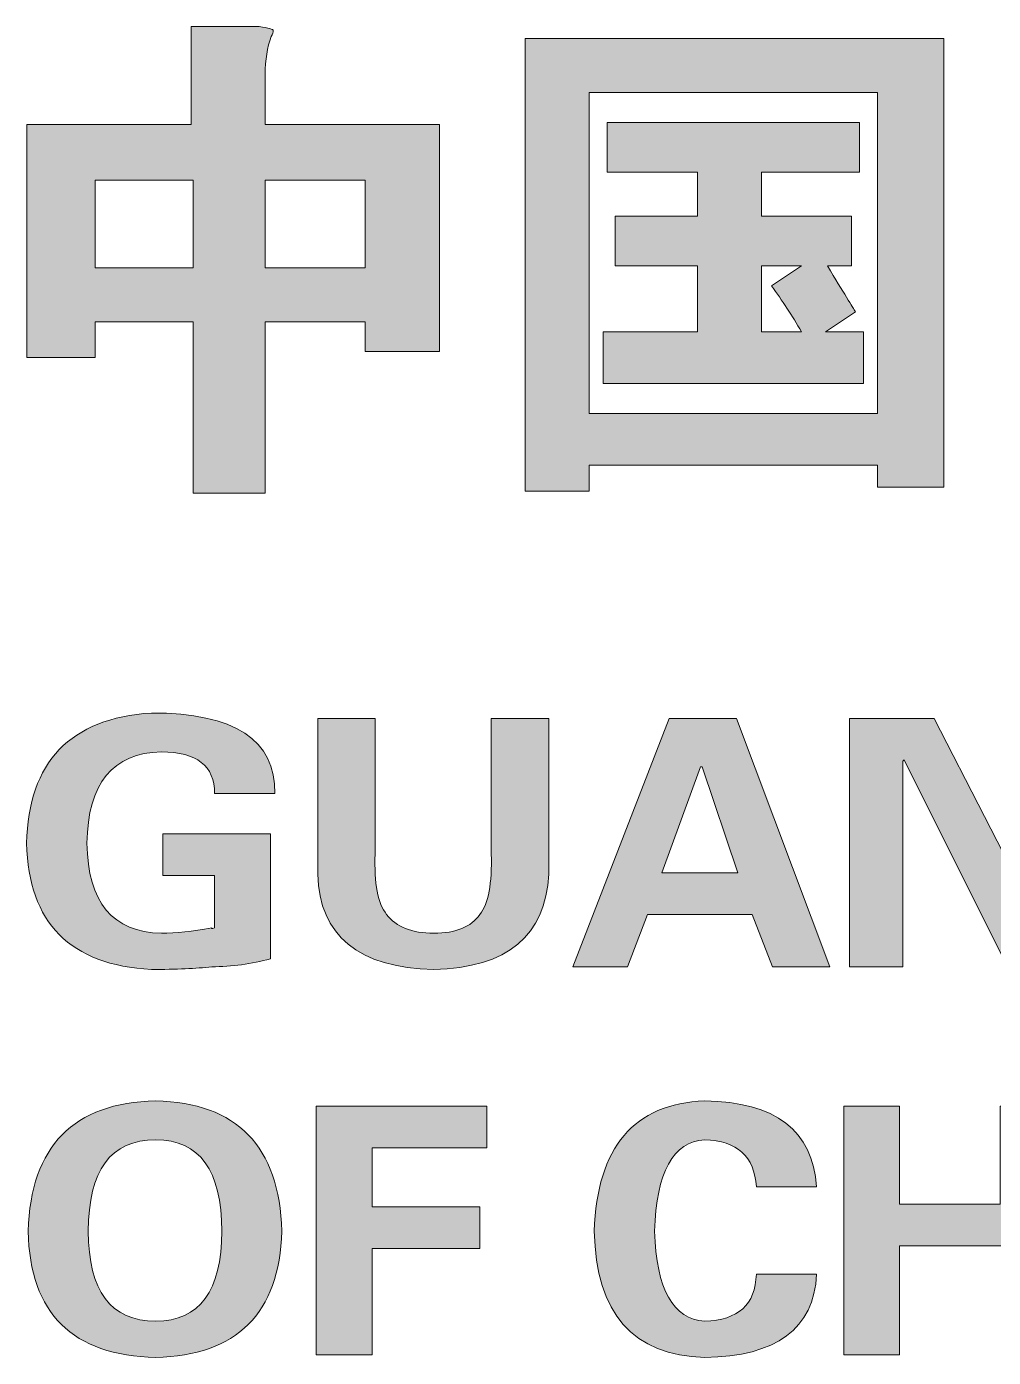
# Model space of a CAD drawing. Extents: x 38792 to 68517, y 3084 to 24109.
# Drawn here: x 60567.5 to 60866.2, y 5088.3 to 5499.4 of the extents above; entities that cross this region are included whole.
import ezdxf
from ezdxf.enums import TextEntityAlignment as Align

# ---------------------------------------------------------------- set-up
doc = ezdxf.new("R2010")
doc.units = 0
doc.header["$LTSCALE"] = 300
doc.header["$MEASUREMENT"] = 0
doc.layers.get('0').update_dxf_attribs({"color": 8, "linetype": 'CONTINUOUS'})
doc.layers.add('CON2', color=8, linetype='CONTINUOUS')
doc.styles.add('TK', font='geditxt.shx', dxfattribs={"width": 0.75, "bigfont": 'hztxt1.shx'})

# ---------------------------------------------------------------- blocks, each defined once
blk = doc.blocks.new('LOGO_CEEC_2014')
h = blk.add_hatch(color=256)
h.paths.add_polyline_path([(33.3443, 9.1184), (32.7259, 9.1184), (32.7259, 8.5762), (33.3443, 8.5762)], flags=16)
h.paths.add_polyline_path([(31.6743, 8.5762), (32.2805, 8.5762), (32.2805, 9.1184), (31.6743, 9.1184)], flags=16)
edge = h.paths.add_edge_path()
edge.add_spline(control_points=[(31.2536, 9.4632), (31.2536, 9.4632), (32.2681, 9.4632), (32.2681, 9.4632), (32.2681, 9.4632), (32.2681, 10.067), (32.2681, 10.067), (32.5156, 10.067), (32.6558, 10.067), (32.6886, 10.067), (32.7464, 10.0588), (32.7754, 10.0506), (32.7754, 10.0423), (32.7754, 10.0341), (32.7711, 10.0218), (32.7628, 10.0054), (32.7382, 9.9396), (32.7259, 9.8616), (32.7259, 9.7712), (32.7259, 9.7712), (32.7259, 9.4632), (32.7259, 9.4632), (32.7259, 9.4632), (33.802, 9.4632), (33.802, 9.4632), (33.802, 9.4632), (33.802, 8.0586), (33.802, 8.0586), (33.802, 8.0586), (33.3443, 8.0586), (33.3443, 8.0586), (33.3443, 8.0586), (33.3443, 8.2435), (33.3443, 8.2435), (33.3443, 8.2435), (32.7259, 8.2435), (32.7259, 8.2435), (32.7259, 8.2435), (32.7259, 7.1837), (32.7259, 7.1837), (32.7259, 7.1837), (32.2805, 7.1837), (32.2805, 7.1837), (32.2805, 7.1837), (32.2805, 8.2435), (32.2805, 8.2435), (32.2805, 8.2435), (31.6743, 8.2435), (31.6743, 8.2435), (31.6743, 8.2435), (31.6743, 8.0217), (31.6743, 8.0217), (31.6743, 8.0217), (31.2536, 8.0217), (31.2536, 8.0217), (31.2536, 8.0217), (31.2536, 9.4632), (31.2536, 9.4632)], knot_values=[0, 0, 0, 0, 1, 1, 1, 2, 2, 2, 3, 3, 3, 4, 4, 4, 5, 5, 5, 6, 6, 6, 7, 7, 7, 8, 8, 8, 9, 9, 9, 10, 10, 10, 11, 11, 11, 12, 12, 12, 13, 13, 13, 14, 14, 14, 15, 15, 15, 16, 16, 16, 17, 17, 17, 18, 18, 18, 19, 19, 19, 19], degree=3, periodic=0)
h = blk.add_hatch(color=256)
edge = h.paths.add_edge_path(flags=0)
edge.add_spline(control_points=[(36.0399, 8.5885), (36.0399, 8.5885), (35.7924, 8.5885), (35.7924, 8.5885), (35.7924, 8.5885), (35.7924, 8.1819), (35.7924, 8.1819), (35.7924, 8.1819), (36.0399, 8.1819), (36.0399, 8.1819), (35.9821, 8.2805), (35.9203, 8.3747), (35.8543, 8.4653), (35.8543, 8.4653), (36.0399, 8.5885), (36.0399, 8.5885)], knot_values=[0, 0, 0, 0, 1, 1, 1, 2, 2, 2, 3, 3, 3, 4, 4, 4, 5, 5, 5, 5], degree=3, periodic=0)
edge = h.paths.add_edge_path(flags=0)
edge.add_spline(control_points=[(35.3965, 8.8966), (35.3965, 8.8966), (35.3965, 9.1677), (35.3965, 9.1677), (35.3965, 9.1677), (34.84, 9.1677), (34.84, 9.1677), (34.84, 9.1677), (34.84, 9.4755), (34.84, 9.4755), (34.84, 9.4755), (36.3988, 9.4755), (36.3988, 9.4755), (36.3988, 9.4755), (36.3988, 9.1677), (36.3988, 9.1677), (36.3988, 9.1677), (35.7924, 9.1677), (35.7924, 9.1677), (35.7924, 9.1677), (35.7924, 8.8966), (35.7924, 8.8966), (35.7924, 8.8966), (36.3492, 8.8966), (36.3492, 8.8966), (36.3492, 8.8966), (36.3492, 8.5885), (36.3492, 8.5885), (36.3492, 8.5885), (36.2009, 8.5885), (36.2009, 8.5885), (36.2997, 8.424), (36.3572, 8.3297), (36.3739, 8.3051), (36.3739, 8.3051), (36.1883, 8.1819), (36.1883, 8.1819), (36.1883, 8.1819), (36.4234, 8.1819), (36.4234, 8.1819), (36.4234, 8.1819), (36.4234, 7.8615), (36.4234, 7.8615), (36.4234, 7.8615), (34.8151, 7.8615), (34.8151, 7.8615), (34.8151, 7.8615), (34.8151, 8.1819), (34.8151, 8.1819), (34.8151, 8.1819), (35.3965, 8.1819), (35.3965, 8.1819), (35.3965, 8.1819), (35.3965, 8.5885), (35.3965, 8.5885), (35.3965, 8.5885), (34.8893, 8.5885), (34.8893, 8.5885), (34.8893, 8.5885), (34.8893, 8.8966), (34.8893, 8.8966), (34.8893, 8.8966), (35.3965, 8.8966), (35.3965, 8.8966)], knot_values=[0, 0, 0, 0, 1, 1, 1, 2, 2, 2, 3, 3, 3, 4, 4, 4, 5, 5, 5, 6, 6, 6, 7, 7, 7, 8, 8, 8, 9, 9, 9, 10, 10, 10, 11, 11, 11, 12, 12, 12, 13, 13, 13, 14, 14, 14, 15, 15, 15, 16, 16, 16, 17, 17, 17, 18, 18, 18, 19, 19, 19, 20, 20, 20, 21, 21, 21, 21], degree=3, periodic=0)
h.paths.add_polyline_path([(34.7286, 9.6603), (34.7286, 7.6766), (36.5099, 7.6766), (36.5099, 9.6603)], flags=16)
h.paths.add_polyline_path([(34.3327, 9.993), (36.9184, 9.993), (36.9184, 7.2207), (36.5099, 7.2207), (36.5099, 7.3563), (34.7286, 7.3563), (34.7286, 7.1961), (34.3327, 7.1961)])
h = blk.add_hatch(color=256)
edge = h.paths.add_edge_path()
edge.add_spline(control_points=[(45.5786, 4.8222), (45.5786, 4.8222), (45.5786, 5.0791), (45.5786, 5.0791), (45.5786, 5.0791), (46.2435, 5.0791), (46.2435, 5.0791), (46.2435, 5.0791), (46.2435, 4.3077), (46.2435, 4.3077), (46.1252, 4.2746), (46.0043, 4.2579), (45.88, 4.2579), (45.7856, 4.2468), (45.6613, 4.2412), (45.5078, 4.2412), (45.0054, 4.2689), (44.7481, 4.5287), (44.7363, 5.0211), (44.7481, 5.5243), (45.0054, 5.7928), (45.5078, 5.8259), (46.022, 5.8259), (46.2759, 5.6601), (46.2702, 5.3282), (46.2702, 5.3282), (45.8977, 5.3282), (45.8977, 5.3282), (45.8977, 5.4996), (45.7884, 5.5854), (45.5696, 5.5854), (45.2683, 5.5797), (45.1145, 5.3916), (45.1088, 5.0211), (45.1145, 4.6561), (45.2683, 4.4707), (45.5696, 4.4653), (45.6585, 4.4653), (45.7617, 4.4764), (45.88, 4.4984), (45.8741, 4.4928), (45.88, 4.4928), (45.8977, 4.4984), (45.8977, 4.4984), (45.8977, 4.8222), (45.8977, 4.8222), (45.8977, 4.8222), (45.5786, 4.8222), (45.5786, 4.8222)], knot_values=[0, 0, 0, 0, 1, 1, 1, 2, 2, 2, 3, 3, 3, 4, 4, 4, 5, 5, 5, 6, 6, 6, 7, 7, 7, 8, 8, 8, 9, 9, 9, 10, 10, 10, 11, 11, 11, 12, 12, 12, 13, 13, 13, 14, 14, 14, 15, 15, 15, 16, 16, 16, 16], degree=3, periodic=0)
h.paths.add_polyline_path([(44.055, 4.2579), (43.4165, 5.5356), (43.4078, 5.5274), (43.4078, 4.2579), (43.0797, 4.2579), (43.0797, 5.7928), (43.6029, 5.7928), (44.2234, 4.5814), (44.2321, 4.5898), (44.2321, 5.7928), (44.5602, 5.7928), (44.5602, 4.2579)])
edge = h.paths.add_edge_path(flags=16)
edge.add_spline(control_points=[(41.6798, 5.0211), (41.6798, 4.6507), (41.8187, 4.4653), (42.0965, 4.4653), (42.3683, 4.4653), (42.5044, 4.6507), (42.5044, 5.0211), (42.5044, 5.3972), (42.3683, 5.5854), (42.0965, 5.5854), (41.8187, 5.5854), (41.6798, 5.3972), (41.6798, 5.0211)], knot_values=[0, 0, 0, 0, 1, 1, 1, 2, 2, 2, 3, 3, 3, 4, 4, 4, 4], degree=3, periodic=0)
edge = h.paths.add_edge_path()
edge.add_spline(control_points=[(41.3076, 5.0211), (41.3253, 5.5466), (41.5882, 5.8149), (42.0965, 5.8259), (42.5989, 5.8149), (42.8589, 5.5466), (42.8766, 5.0211), (42.8589, 4.5123), (42.5989, 4.2525), (42.0965, 4.2412), (41.5823, 4.2525), (41.3194, 4.5123), (41.3076, 5.0211)], knot_values=[0, 0, 0, 0, 1, 1, 1, 2, 2, 2, 3, 3, 3, 4, 4, 4, 4], degree=3, periodic=0)
edge = h.paths.add_edge_path(flags=16)
edge.add_spline(control_points=[(40.1207, 4.5151), (40.1207, 4.5151), (40.3069, 4.5151), (40.3069, 4.5151), (40.6319, 4.5038), (40.7915, 4.6728), (40.7856, 5.0211), (40.7915, 5.3751), (40.6319, 5.5466), (40.3069, 5.5356), (40.3069, 5.5356), (40.1207, 5.5356), (40.1207, 5.5356), (40.1207, 5.5356), (40.1207, 4.5151), (40.1207, 4.5151)], knot_values=[0, 0, 0, 0, 1, 1, 1, 2, 2, 2, 3, 3, 3, 4, 4, 4, 5, 5, 5, 5], degree=3, periodic=0)
edge = h.paths.add_edge_path()
edge.add_spline(control_points=[(39.7749, 5.7928), (39.7749, 5.7928), (40.3336, 5.7928), (40.3336, 5.7928), (40.8773, 5.7872), (41.152, 5.5299), (41.1579, 5.0211), (41.152, 4.5177), (40.8773, 4.2633), (40.3336, 4.2579), (40.3336, 4.2579), (39.7749, 4.2579), (39.7749, 4.2579), (39.7749, 4.2579), (39.7749, 5.7928), (39.7749, 5.7928)], knot_values=[0, 0, 0, 0, 1, 1, 1, 2, 2, 2, 3, 3, 3, 4, 4, 4, 5, 5, 5, 5], degree=3, periodic=0)
edge = h.paths.add_edge_path()
edge.add_spline(control_points=[(38.8361, 4.8222), (38.8361, 4.8222), (38.8361, 5.0791), (38.8361, 5.0791), (38.8361, 5.0791), (39.501, 5.0791), (39.501, 5.0791), (39.501, 5.0791), (39.501, 4.3077), (39.501, 4.3077), (39.3827, 4.2746), (39.2617, 4.2579), (39.1375, 4.2579), (39.043, 4.2468), (38.9188, 4.2412), (38.7652, 4.2412), (38.2628, 4.2689), (38.0056, 4.5287), (37.9938, 5.0211), (38.0056, 5.5243), (38.2628, 5.7928), (38.7652, 5.8259), (39.2795, 5.8259), (39.5334, 5.6601), (39.5277, 5.3282), (39.5277, 5.3282), (39.1552, 5.3282), (39.1552, 5.3282), (39.1552, 5.4996), (39.0458, 5.5854), (38.8271, 5.5854), (38.5257, 5.5797), (38.3719, 5.3916), (38.3663, 5.0211), (38.3719, 4.6561), (38.5257, 4.4707), (38.8271, 4.4653), (38.9159, 4.4653), (39.0191, 4.4764), (39.1375, 4.4984), (39.1316, 4.4928), (39.1375, 4.4928), (39.1552, 4.4984), (39.1552, 4.4984), (39.1552, 4.8222), (39.1552, 4.8222), (39.1552, 4.8222), (38.8361, 4.8222), (38.8361, 4.8222)], knot_values=[0, 0, 0, 0, 1, 1, 1, 2, 2, 2, 3, 3, 3, 4, 4, 4, 5, 5, 5, 6, 6, 6, 7, 7, 7, 8, 8, 8, 9, 9, 9, 10, 10, 10, 11, 11, 11, 12, 12, 12, 13, 13, 13, 14, 14, 14, 15, 15, 15, 16, 16, 16, 16], degree=3, periodic=0)
h.paths.add_polyline_path([(37.3125, 4.2579), (36.674, 5.5356), (36.6653, 5.5274), (36.6653, 4.2579), (36.3372, 4.2579), (36.3372, 5.7928), (36.8604, 5.7928), (37.4809, 4.5814), (37.4896, 4.5898), (37.4896, 5.7928), (37.8177, 5.7928), (37.8177, 4.2579)])
h.paths.add_polyline_path([(35.6469, 4.8386), (35.4253, 5.494), (35.4163, 5.494), (35.177, 4.8386)], flags=16)
h.paths.add_polyline_path([(34.6274, 4.2579), (35.2212, 5.7928), (35.6379, 5.7928), (36.2142, 4.2579), (35.8597, 4.2579), (35.7354, 4.5814), (35.0882, 4.5814), (34.9642, 4.2579)])
edge = h.paths.add_edge_path()
edge.add_spline(control_points=[(34.4775, 5.7928), (34.4775, 5.7928), (34.4775, 4.8304), (34.4775, 4.8304), (34.4598, 4.4486), (34.2233, 4.2525), (33.7682, 4.2412), (33.3012, 4.2525), (33.0619, 4.4486), (33.0501, 4.8304), (33.0501, 4.8304), (33.0501, 5.7928), (33.0501, 5.7928), (33.0501, 5.7928), (33.4046, 5.7928), (33.4046, 5.7928), (33.4046, 5.7928), (33.4046, 4.9549), (33.4046, 4.9549), (33.3987, 4.7724), (33.4226, 4.6478), (33.4758, 4.5814), (33.5348, 4.5038), (33.6321, 4.4653), (33.7682, 4.4653), (33.9042, 4.4653), (33.9987, 4.5038), (34.0518, 4.5814), (34.1052, 4.6478), (34.1286, 4.7724), (34.123, 4.9549), (34.123, 4.9549), (34.123, 5.7928), (34.123, 5.7928), (34.123, 5.7928), (34.4775, 5.7928), (34.4775, 5.7928)], knot_values=[0, 0, 0, 0, 1, 1, 1, 2, 2, 2, 3, 3, 3, 4, 4, 4, 5, 5, 5, 6, 6, 6, 7, 7, 7, 8, 8, 8, 9, 9, 9, 10, 10, 10, 11, 11, 11, 12, 12, 12, 12], degree=3, periodic=0)
edge = h.paths.add_edge_path()
edge.add_spline(control_points=[(32.0938, 4.8222), (32.0938, 4.8222), (32.0938, 5.0791), (32.0938, 5.0791), (32.0938, 5.0791), (32.7587, 5.0791), (32.7587, 5.0791), (32.7587, 5.0791), (32.7587, 4.3077), (32.7587, 4.3077), (32.6404, 4.2746), (32.5195, 4.2579), (32.3952, 4.2579), (32.3007, 4.2468), (32.1765, 4.2412), (32.023, 4.2412), (31.5206, 4.2689), (31.2633, 4.5287), (31.2515, 5.0211), (31.2633, 5.5243), (31.5206, 5.7928), (32.023, 5.8259), (32.5372, 5.8259), (32.7911, 5.6601), (32.7854, 5.3282), (32.7854, 5.3282), (32.4129, 5.3282), (32.4129, 5.3282), (32.4129, 5.4996), (32.3036, 5.5854), (32.0848, 5.5854), (31.7834, 5.5797), (31.6297, 5.3916), (31.624, 5.0211), (31.6297, 4.6561), (31.7834, 4.4707), (32.0848, 4.4653), (32.1737, 4.4653), (32.2769, 4.4764), (32.3952, 4.4984), (32.3893, 4.4928), (32.3952, 4.4928), (32.4129, 4.4984), (32.4129, 4.4984), (32.4129, 4.8222), (32.4129, 4.8222), (32.4129, 4.8222), (32.0938, 4.8222), (32.0938, 4.8222)], knot_values=[0, 0, 0, 0, 1, 1, 1, 2, 2, 2, 3, 3, 3, 4, 4, 4, 5, 5, 5, 6, 6, 6, 7, 7, 7, 8, 8, 8, 9, 9, 9, 10, 10, 10, 11, 11, 11, 12, 12, 12, 13, 13, 13, 14, 14, 14, 15, 15, 15, 16, 16, 16, 16], degree=3, periodic=0)
h = blk.add_hatch(color=256)
h.paths.add_polyline_path([(33.0414, 1.8611), (33.0414, 3.3961), (34.0963, 3.3961), (34.0963, 3.1388), (33.3869, 3.1388), (33.3869, 2.7738), (34.0518, 2.7738), (34.0518, 2.5165), (33.3869, 2.5165), (33.3869, 1.8611)])
edge = h.paths.add_edge_path(flags=16)
edge.add_spline(control_points=[(31.6328, 2.6244), (31.6328, 2.2539), (31.7716, 2.0686), (32.0494, 2.0686), (32.3213, 2.0686), (32.4573, 2.2539), (32.4573, 2.6244), (32.4573, 3.0005), (32.3213, 3.1886), (32.0494, 3.1886), (31.7716, 3.1886), (31.6328, 3.0005), (31.6328, 2.6244)], knot_values=[0, 0, 0, 0, 1, 1, 1, 2, 2, 2, 3, 3, 3, 4, 4, 4, 4], degree=3, periodic=0)
edge = h.paths.add_edge_path()
edge.add_spline(control_points=[(31.2605, 2.6244), (31.2782, 3.1499), (31.5411, 3.4182), (32.0494, 3.4292), (32.5518, 3.4182), (32.8119, 3.1499), (32.8296, 2.6244), (32.8119, 2.1155), (32.5518, 1.8557), (32.0494, 1.8444), (31.5352, 1.8557), (31.2723, 2.1155), (31.2605, 2.6244)], knot_values=[0, 0, 0, 0, 1, 1, 1, 2, 2, 2, 3, 3, 3, 4, 4, 4, 4], degree=3, periodic=0)
h = blk.add_hatch(color=256)
h.paths.add_polyline_path([(41.076, 2.4418), (40.8544, 3.0973), (40.8455, 3.0973), (40.6062, 2.4418)], flags=16)
h.paths.add_polyline_path([(40.0566, 1.8611), (40.6504, 3.3961), (41.067, 3.3961), (41.6434, 1.8611), (41.2888, 1.8611), (41.1646, 2.1846), (40.5174, 2.1846), (40.3934, 1.8611)])
h.paths.add_polyline_path([(39.4371, 1.8611), (38.7986, 3.1388), (38.7899, 3.1306), (38.7899, 1.8611), (38.4618, 1.8611), (38.4618, 3.3961), (38.985, 3.3961), (39.6055, 2.1846), (39.6142, 2.1931), (39.6142, 3.3961), (39.9423, 3.3961), (39.9423, 1.8611)])
h.paths.add_polyline_path([(38.2236, 1.8611), (37.869, 1.8611), (37.869, 3.3961), (38.2236, 3.3961)])
h.paths.add_polyline_path([(36.3007, 1.8611), (36.3007, 3.3961), (36.6463, 3.3961), (36.6463, 2.7905), (37.267, 2.7905), (37.267, 3.3961), (37.6216, 3.3961), (37.6216, 1.8611), (37.2757, 1.8611), (37.2757, 2.5332), (36.6463, 2.5332), (36.6463, 1.8611)])
edge = h.paths.add_edge_path()
edge.add_spline(control_points=[(35.7608, 2.8983), (35.749, 3.0862), (35.6425, 3.183), (35.4417, 3.1886), (35.2466, 3.1773), (35.1432, 2.9894), (35.1314, 2.6244), (35.1432, 2.2647), (35.2466, 2.0796), (35.4417, 2.0686), (35.6484, 2.074), (35.7549, 2.1707), (35.7608, 2.3589), (35.7608, 2.3589), (36.1333, 2.3589), (36.1333, 2.3589), (36.1154, 2.0216), (35.8851, 1.8501), (35.4417, 1.8444), (34.9984, 1.8557), (34.7709, 2.1155), (34.7591, 2.6244), (34.7768, 3.1442), (35.0043, 3.4125), (35.4417, 3.4292), (35.8789, 3.4235), (36.1095, 3.2467), (36.1333, 2.8983), (36.1333, 2.8983), (35.7608, 2.8983), (35.7608, 2.8983)], knot_values=[0, 0, 0, 0, 1, 1, 1, 2, 2, 2, 3, 3, 3, 4, 4, 4, 5, 5, 5, 6, 6, 6, 7, 7, 7, 8, 8, 8, 9, 9, 9, 10, 10, 10, 10], degree=3, periodic=0)
at = {"lineweight": 0}
for points in [[(34.3327, 9.993), (36.9184, 9.993), (36.9184, 7.2207), (36.5099, 7.2207), (36.5099, 7.3563), (34.7286, 7.3563), (34.7286, 7.1961), (34.3327, 7.1961), (34.3327, 9.993)], [(34.7286, 9.6603), (34.7286, 7.6766), (36.5099, 7.6766), (36.5099, 9.6603), (34.7286, 9.6603)], [(31.6743, 8.5762), (32.2805, 8.5762), (32.2805, 9.1184), (31.6743, 9.1184), (31.6743, 8.5762)], [(33.3443, 9.1184), (32.7259, 9.1184), (32.7259, 8.5762), (33.3443, 8.5762), (33.3443, 9.1184)], [(34.6274, 4.2579), (35.2212, 5.7928), (35.6379, 5.7928), (36.2142, 4.2579), (35.8597, 4.2579), (35.7354, 4.5814), (35.0882, 4.5814), (34.9642, 4.2579), (34.6274, 4.2579)], [(37.3125, 4.2579), (36.674, 5.5356), (36.6653, 5.5274), (36.6653, 4.2579), (36.3372, 4.2579), (36.3372, 5.7928), (36.8604, 5.7928), (37.4809, 4.5814), (37.4896, 4.5898), (37.4896, 5.7928), (37.8177, 5.7928), (37.8177, 4.2579), (37.3125, 4.2579)], [(35.6469, 4.8386), (35.4253, 5.494), (35.4163, 5.494), (35.177, 4.8386), (35.6469, 4.8386)], [(33.0414, 1.8611), (33.0414, 3.3961), (34.0963, 3.3961), (34.0963, 3.1388), (33.3869, 3.1388), (33.3869, 2.7738), (34.0518, 2.7738), (34.0518, 2.5165), (33.3869, 2.5165), (33.3869, 1.8611), (33.0414, 1.8611)], [(36.3007, 1.8611), (36.3007, 3.3961), (36.6463, 3.3961), (36.6463, 2.7905), (37.267, 2.7905), (37.267, 3.3961), (37.6216, 3.3961), (37.6216, 1.8611), (37.2757, 1.8611), (37.2757, 2.5332), (36.6463, 2.5332), (36.6463, 1.8611), (36.3007, 1.8611)]]:
    blk.add_lwpolyline(points, dxfattribs=at)
for points, knots in [([(31.2536, 9.4632), (31.2536, 9.4632), (32.2681, 9.4632), (32.2681, 9.4632), (32.2681, 9.4632), (32.2681, 10.067), (32.2681, 10.067), (32.5156, 10.067), (32.6558, 10.067), (32.6886, 10.067), (32.7464, 10.0588), (32.7754, 10.0506), (32.7754, 10.0423), (32.7754, 10.0341), (32.7711, 10.0218), (32.7628, 10.0054), (32.7382, 9.9396), (32.7259, 9.8616), (32.7259, 9.7712), (32.7259, 9.7712), (32.7259, 9.4632), (32.7259, 9.4632), (32.7259, 9.4632), (33.802, 9.4632), (33.802, 9.4632), (33.802, 9.4632), (33.802, 8.0586), (33.802, 8.0586), (33.802, 8.0586), (33.3443, 8.0586), (33.3443, 8.0586), (33.3443, 8.0586), (33.3443, 8.2435), (33.3443, 8.2435), (33.3443, 8.2435), (32.7259, 8.2435), (32.7259, 8.2435), (32.7259, 8.2435), (32.7259, 7.1837), (32.7259, 7.1837), (32.7259, 7.1837), (32.2805, 7.1837), (32.2805, 7.1837), (32.2805, 7.1837), (32.2805, 8.2435), (32.2805, 8.2435), (32.2805, 8.2435), (31.6743, 8.2435), (31.6743, 8.2435), (31.6743, 8.2435), (31.6743, 8.0217), (31.6743, 8.0217), (31.6743, 8.0217), (31.2536, 8.0217), (31.2536, 8.0217), (31.2536, 8.0217), (31.2536, 9.4632), (31.2536, 9.4632)], [0, 0, 0, 0, 1, 1, 1, 2, 2, 2, 3, 3, 3, 4, 4, 4, 5, 5, 5, 6, 6, 6, 7, 7, 7, 8, 8, 8, 9, 9, 9, 10, 10, 10, 11, 11, 11, 12, 12, 12, 13, 13, 13, 14, 14, 14, 15, 15, 15, 16, 16, 16, 17, 17, 17, 18, 18, 18, 19, 19, 19, 19]), ([(35.3965, 8.8966), (35.3965, 8.8966), (35.3965, 9.1677), (35.3965, 9.1677), (35.3965, 9.1677), (34.84, 9.1677), (34.84, 9.1677), (34.84, 9.1677), (34.84, 9.4755), (34.84, 9.4755), (34.84, 9.4755), (36.3988, 9.4755), (36.3988, 9.4755), (36.3988, 9.4755), (36.3988, 9.1677), (36.3988, 9.1677), (36.3988, 9.1677), (35.7924, 9.1677), (35.7924, 9.1677), (35.7924, 9.1677), (35.7924, 8.8966), (35.7924, 8.8966), (35.7924, 8.8966), (36.3492, 8.8966), (36.3492, 8.8966), (36.3492, 8.8966), (36.3492, 8.5885), (36.3492, 8.5885), (36.3492, 8.5885), (36.2009, 8.5885), (36.2009, 8.5885), (36.2997, 8.424), (36.3572, 8.3297), (36.3739, 8.3051), (36.3739, 8.3051), (36.1883, 8.1819), (36.1883, 8.1819), (36.1883, 8.1819), (36.4234, 8.1819), (36.4234, 8.1819), (36.4234, 8.1819), (36.4234, 7.8615), (36.4234, 7.8615), (36.4234, 7.8615), (34.8151, 7.8615), (34.8151, 7.8615), (34.8151, 7.8615), (34.8151, 8.1819), (34.8151, 8.1819), (34.8151, 8.1819), (35.3965, 8.1819), (35.3965, 8.1819), (35.3965, 8.1819), (35.3965, 8.5885), (35.3965, 8.5885), (35.3965, 8.5885), (34.8893, 8.5885), (34.8893, 8.5885), (34.8893, 8.5885), (34.8893, 8.8966), (34.8893, 8.8966), (34.8893, 8.8966), (35.3965, 8.8966), (35.3965, 8.8966)], [0, 0, 0, 0, 1, 1, 1, 2, 2, 2, 3, 3, 3, 4, 4, 4, 5, 5, 5, 6, 6, 6, 7, 7, 7, 8, 8, 8, 9, 9, 9, 10, 10, 10, 11, 11, 11, 12, 12, 12, 13, 13, 13, 14, 14, 14, 15, 15, 15, 16, 16, 16, 17, 17, 17, 18, 18, 18, 19, 19, 19, 20, 20, 20, 21, 21, 21, 21]), ([(36.0399, 8.5885), (36.0399, 8.5885), (35.7924, 8.5885), (35.7924, 8.5885), (35.7924, 8.5885), (35.7924, 8.1819), (35.7924, 8.1819), (35.7924, 8.1819), (36.0399, 8.1819), (36.0399, 8.1819), (35.9821, 8.2805), (35.9203, 8.3747), (35.8543, 8.4653), (35.8543, 8.4653), (36.0399, 8.5885), (36.0399, 8.5885)], [0, 0, 0, 0, 1, 1, 1, 2, 2, 2, 3, 3, 3, 4, 4, 4, 5, 5, 5, 5]), ([(32.0938, 4.8222), (32.0938, 4.8222), (32.0938, 5.0791), (32.0938, 5.0791), (32.0938, 5.0791), (32.7587, 5.0791), (32.7587, 5.0791), (32.7587, 5.0791), (32.7587, 4.3077), (32.7587, 4.3077), (32.6404, 4.2746), (32.5195, 4.2579), (32.3952, 4.2579), (32.3007, 4.2468), (32.1765, 4.2412), (32.023, 4.2412), (31.5206, 4.2689), (31.2633, 4.5287), (31.2515, 5.0211), (31.2633, 5.5243), (31.5206, 5.7928), (32.023, 5.8259), (32.5372, 5.8259), (32.7911, 5.6601), (32.7854, 5.3282), (32.7854, 5.3282), (32.4129, 5.3282), (32.4129, 5.3282), (32.4129, 5.4996), (32.3036, 5.5854), (32.0848, 5.5854), (31.7834, 5.5797), (31.6297, 5.3916), (31.624, 5.0211), (31.6297, 4.6561), (31.7834, 4.4707), (32.0848, 4.4653), (32.1737, 4.4653), (32.2769, 4.4764), (32.3952, 4.4984), (32.3893, 4.4928), (32.3952, 4.4928), (32.4129, 4.4984), (32.4129, 4.4984), (32.4129, 4.8222), (32.4129, 4.8222), (32.4129, 4.8222), (32.0938, 4.8222), (32.0938, 4.8222)], [0, 0, 0, 0, 1, 1, 1, 2, 2, 2, 3, 3, 3, 4, 4, 4, 5, 5, 5, 6, 6, 6, 7, 7, 7, 8, 8, 8, 9, 9, 9, 10, 10, 10, 11, 11, 11, 12, 12, 12, 13, 13, 13, 14, 14, 14, 15, 15, 15, 16, 16, 16, 16]), ([(34.4775, 5.7928), (34.4775, 5.7928), (34.4775, 4.8304), (34.4775, 4.8304), (34.4598, 4.4486), (34.2233, 4.2525), (33.7682, 4.2412), (33.3012, 4.2525), (33.0619, 4.4486), (33.0501, 4.8304), (33.0501, 4.8304), (33.0501, 5.7928), (33.0501, 5.7928), (33.0501, 5.7928), (33.4046, 5.7928), (33.4046, 5.7928), (33.4046, 5.7928), (33.4046, 4.9549), (33.4046, 4.9549), (33.3987, 4.7724), (33.4226, 4.6478), (33.4758, 4.5814), (33.5348, 4.5038), (33.6321, 4.4653), (33.7682, 4.4653), (33.9042, 4.4653), (33.9987, 4.5038), (34.0518, 4.5814), (34.1052, 4.6478), (34.1286, 4.7724), (34.123, 4.9549), (34.123, 4.9549), (34.123, 5.7928), (34.123, 5.7928), (34.123, 5.7928), (34.4775, 5.7928), (34.4775, 5.7928)], [0, 0, 0, 0, 1, 1, 1, 2, 2, 2, 3, 3, 3, 4, 4, 4, 5, 5, 5, 6, 6, 6, 7, 7, 7, 8, 8, 8, 9, 9, 9, 10, 10, 10, 11, 11, 11, 12, 12, 12, 12]), ([(31.2605, 2.6244), (31.2782, 3.1499), (31.5411, 3.4182), (32.0494, 3.4292), (32.5518, 3.4182), (32.8119, 3.1499), (32.8296, 2.6244), (32.8119, 2.1155), (32.5518, 1.8557), (32.0494, 1.8444), (31.5352, 1.8557), (31.2723, 2.1155), (31.2605, 2.6244)], [0, 0, 0, 0, 1, 1, 1, 2, 2, 2, 3, 3, 3, 4, 4, 4, 4]), ([(35.7608, 2.8983), (35.749, 3.0862), (35.6425, 3.183), (35.4417, 3.1886), (35.2466, 3.1773), (35.1432, 2.9894), (35.1314, 2.6244), (35.1432, 2.2647), (35.2466, 2.0796), (35.4417, 2.0686), (35.6484, 2.074), (35.7549, 2.1707), (35.7608, 2.3589), (35.7608, 2.3589), (36.1333, 2.3589), (36.1333, 2.3589), (36.1154, 2.0216), (35.8851, 1.8501), (35.4417, 1.8444), (34.9984, 1.8557), (34.7709, 2.1155), (34.7591, 2.6244), (34.7768, 3.1442), (35.0043, 3.4125), (35.4417, 3.4292), (35.8789, 3.4235), (36.1095, 3.2467), (36.1333, 2.8983), (36.1333, 2.8983), (35.7608, 2.8983), (35.7608, 2.8983)], [0, 0, 0, 0, 1, 1, 1, 2, 2, 2, 3, 3, 3, 4, 4, 4, 5, 5, 5, 6, 6, 6, 7, 7, 7, 8, 8, 8, 9, 9, 9, 10, 10, 10, 10]), ([(31.6328, 2.6244), (31.6328, 2.2539), (31.7716, 2.0686), (32.0494, 2.0686), (32.3213, 2.0686), (32.4573, 2.2539), (32.4573, 2.6244), (32.4573, 3.0005), (32.3213, 3.1886), (32.0494, 3.1886), (31.7716, 3.1886), (31.6328, 3.0005), (31.6328, 2.6244)], [0, 0, 0, 0, 1, 1, 1, 2, 2, 2, 3, 3, 3, 4, 4, 4, 4])]:
    blk.add_open_spline(points, degree=3, knots=knots, dxfattribs=at)
blk = doc.blocks.new('CEEC_TK_A2')
blk.add_blockref('LOGO_CEEC_2014', (404, 38))
at = {"style": 'TK', "width": 0.85}
for tag, height, p in [('PROJECTNAME', 4.75, (529, 44)), ('PHASE', 4, (571, 44)), ('DRAWINGNAME', 4.75, (539, 31))]:
    blk.add_attdef(tag, text='', height=height, dxfattribs=at).set_placement(p, align=Align.MIDDLE_CENTER)
for tag, p, height in [('APPROVE', (416, 32.75), 3.5), ('DESIGN', (461, 32.75), 3.5), ('REVIEW1', (416, 25.75), 3.5), ('DRAW', (461, 25.75), 3.5), ('DRAWINGNUMBER', (511, 18.5), 4), ('REVIEW2', (416, 18.75), 3.5), ('PROPORTION', (461, 18.75), 3.5), ('CHECK', (416, 11.75), 3.5), ('DATE', (461, 11.75), 3.5), ('VERSION', (577, 11.75), 3.5)]:
    blk.add_attdef(tag, p, '', height=height, dxfattribs=at)

msp = doc.modelspace()

# ---------------------------------------------------------------- block references
at = {"layer": 'CON2', "color": 0, "xscale": 50, "yscale": 50, "zscale": 50}
msp.add_blockref('CEEC_TK_A2', (38804.95372, 3096.08957), dxfattribs=at)

doc.saveas('drawing.dxf')
